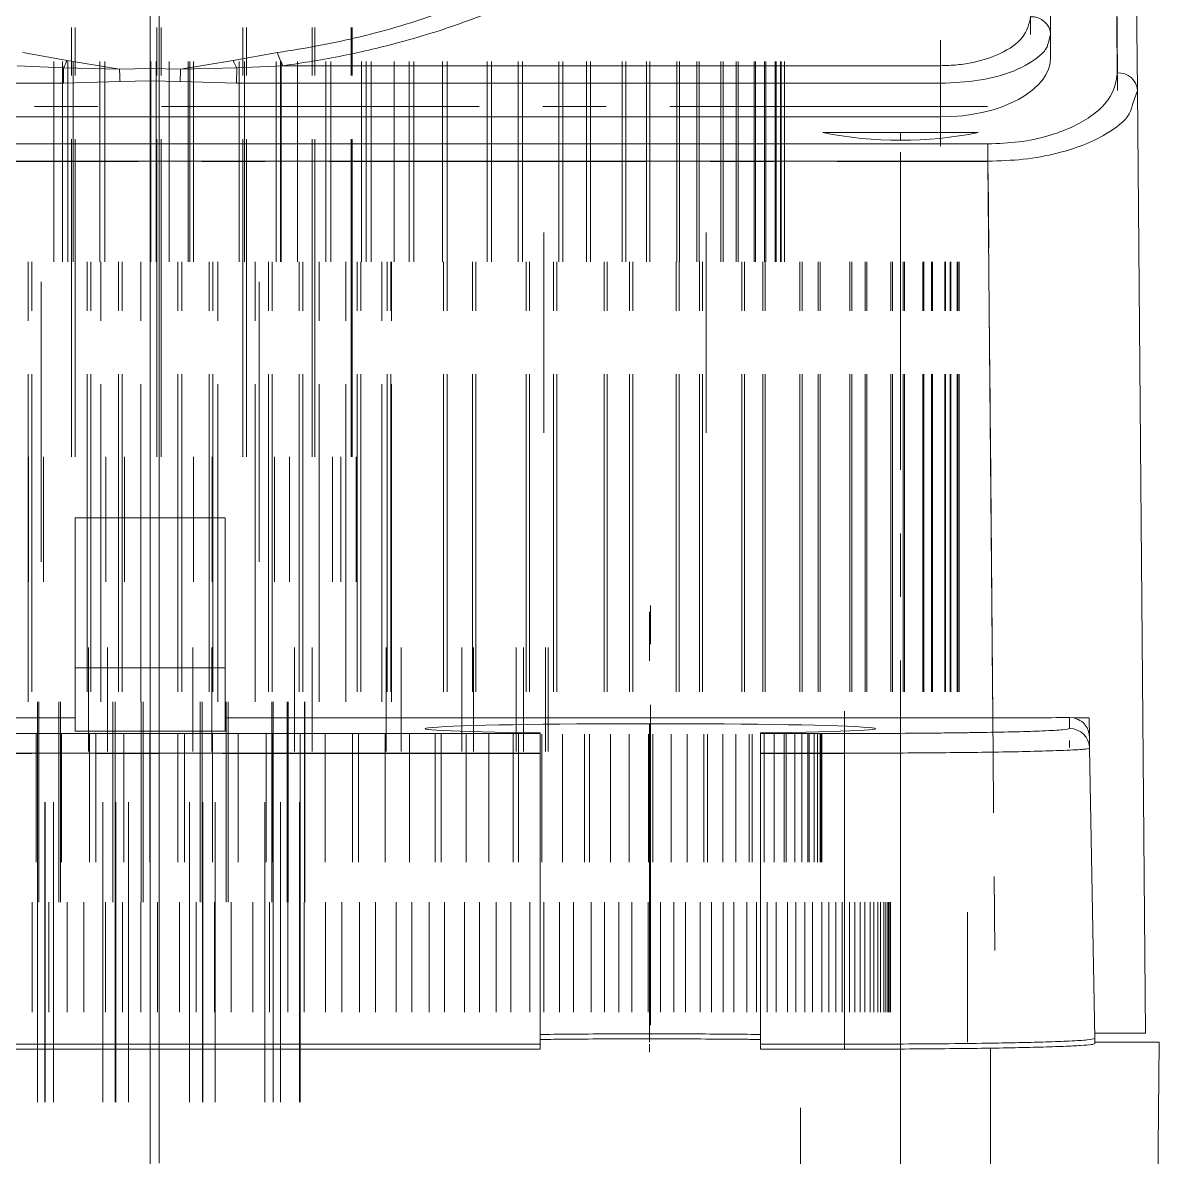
# Paper-space layout 'SW_Model_1' of a CAD drawing. Header units: millimetres. Extents: x 0 to 594, y 0 to 420.
# Drawn here: x 391.45 to 414.17, y 319.89 to 342.57 of the extents above; entities that cross this region are included whole.
import ezdxf

# ---------------------------------------------------------------- set-up
doc = ezdxf.new("R2010")
doc.units = ezdxf.units.MM
doc.linetypes.add('CENTER', pattern=[10.16, 6.35, -1.27, 1.27, -1.27])
doc.layers.add('SLD-0', color=179, linetype='Continuous')

psp = doc.layouts.new('SW_Model_1')

# ---------------------------------------------------------------- linework, layer by layer
at = {"layer": 'SLD-0', "color": 5, "linetype": 'CENTER', "lineweight": 15}
for p, q in [((393.996, 340.859), (393.996, 361.87)), ((393.996, 357.79), (393.996, 340.59)), ((393.996, 348.871), (393.996, 338.371)), ((411.596, 346.714), (411.596, 342.334)), ((413.331, 341.212), (413.289, 346.035)), ((413.299, 344.894), (413.326, 341.729)), ((393.996, 322.59), (393.996, 343.79)), ((394.175, 328.59), (394.175, 343.79)), ((393.996, 337.79), (393.996, 342.99)), ((392.425, 333.89), (392.425, 342.47)), ((392.501, 333.89), (392.501, 342.47)), ((394.133, 333.89), (394.133, 342.47)), ((394.175, 331.39), (394.175, 342.47)), ((394.175, 331.39), (394.175, 342.47)), ((394.175, 331.39), (394.175, 342.47)), ((394.175, 331.39), (394.175, 342.47)), ((394.175, 331.39), (394.175, 342.47)), ((394.175, 331.39), (394.175, 342.47)), ((394.175, 331.39), (394.175, 342.47)), ((394.175, 331.39), (394.175, 342.47)), ((394.175, 331.39), (394.175, 342.47)), ((394.175, 331.39), (394.175, 342.47)), ((394.175, 331.39), (394.175, 342.47)), ((394.175, 331.39), (394.175, 342.47)), ((394.175, 331.39), (394.175, 342.47)), ((394.175, 331.39), (394.175, 342.47)), ((394.175, 333.89), (394.175, 342.47)), ((394.175, 331.39), (394.175, 342.47)), ((394.175, 333.89), (394.175, 342.47)), ((394.175, 333.89), (394.175, 342.47)), ((394.175, 333.89), (394.175, 342.47)), ((394.175, 333.89), (394.175, 342.47)), ((394.175, 333.89), (394.175, 342.47)), ((394.175, 333.89), (394.175, 342.47)), ((394.175, 333.89), (394.175, 342.47)), ((394.175, 333.89), (394.175, 342.47)), ((394.175, 333.89), (394.175, 342.47)), ((394.175, 333.89), (394.175, 342.47)), ((394.175, 333.89), (394.175, 342.47)), ((394.175, 333.89), (394.175, 342.47)), ((394.175, 333.89), (394.175, 342.47)), ((394.217, 333.89), (394.217, 342.47)), ((395.85, 333.89), (395.85, 342.47)), ((395.926, 333.89), (395.926, 342.47)), ((397.235, 333.89), (397.235, 342.47)), ((397.287, 333.89), (397.287, 342.47)), ((398.013, 333.89), (398.013, 342.47)), ((398.032, 333.89), (398.032, 342.47)), ((393.996, 342.171), (393.996, 338.171)), ((409.796, 342.219), (409.796, 340.097)), ((392.072, 337.79), (392.072, 341.79)), ((392.248, 337.79), (392.248, 341.79)), ((392.351, 337.79), (392.351, 341.79)), ((392.458, 337.79), (392.458, 341.79)), ((392.99, 337.79), (392.99, 341.79)), ((393.094, 337.79), (393.094, 341.79)), ((393.996, 328.99), (393.996, 341.79)), ((393.996, 328.99), (393.996, 341.79)), ((393.996, 328.99), (393.996, 341.79)), ((393.996, 328.99), (393.996, 341.79)), ((393.996, 328.99), (393.996, 341.79)), ((393.996, 328.99), (393.996, 341.79)), ((393.996, 328.99), (393.996, 341.79)), ((393.996, 328.99), (393.996, 341.79)), ((393.996, 328.99), (393.996, 341.79)), ((393.996, 328.99), (393.996, 341.79)), ((393.996, 328.99), (393.996, 341.79)), ((393.996, 328.99), (393.996, 341.79)), ((393.996, 328.99), (393.996, 341.79)), ((393.996, 328.99), (393.996, 341.79)), ((393.996, 337.79), (393.996, 341.79)), ((393.996, 337.79), (393.996, 341.79)), ((393.996, 337.79), (393.996, 341.79)), ((393.996, 337.79), (393.996, 341.79)), ((393.996, 337.79), (393.996, 341.79)), ((393.996, 337.79), (393.996, 341.79)), ((393.996, 337.79), (393.996, 341.79)), ((393.996, 337.79), (393.996, 341.79)), ((393.996, 337.79), (393.996, 341.79)), ((393.996, 337.79), (393.996, 341.79)), ((393.996, 337.79), (393.996, 341.79)), ((393.996, 337.79), (393.996, 341.79)), ((393.996, 337.79), (393.996, 341.79)), ((393.996, 337.79), (393.996, 341.79)), ((393.996, 337.79), (393.996, 341.79)), ((393.996, 337.79), (393.996, 341.79)), ((393.996, 337.79), (393.996, 341.79)), ((393.996, 337.79), (393.996, 341.79)), ((393.996, 337.79), (393.996, 341.79)), ((393.996, 337.79), (393.996, 341.79)), ((393.996, 337.79), (393.996, 341.79)), ((393.996, 337.79), (393.996, 341.79)), ((393.996, 337.79), (393.996, 341.79)), ((393.996, 337.79), (393.996, 341.79)), ((393.996, 337.79), (393.996, 341.79)), ((393.996, 337.79), (393.996, 341.79)), ((393.996, 337.79), (393.996, 341.79)), ((393.996, 337.79), (393.996, 341.79)), ((393.996, 337.79), (393.996, 341.79)), ((393.996, 337.79), (393.996, 341.79)), ((393.996, 337.79), (393.996, 341.79)), ((393.996, 337.79), (393.996, 341.79)), ((393.996, 337.79), (393.996, 341.79)), ((393.996, 337.79), (393.996, 341.79)), ((393.996, 337.79), (393.996, 341.79)), ((393.996, 337.79), (393.996, 341.79)), ((393.996, 337.79), (393.996, 341.79)), ((393.996, 337.79), (393.996, 341.79)), ((393.996, 337.79), (393.996, 341.79)), ((393.996, 337.79), (393.996, 341.79)), ((393.996, 337.79), (393.996, 341.79)), ((393.996, 337.79), (393.996, 341.79)), ((393.996, 337.79), (393.996, 341.79)), ((393.996, 337.79), (393.996, 341.79)), ((393.996, 337.79), (393.996, 341.79)), ((393.996, 337.79), (393.996, 341.79)), ((393.996, 337.79), (393.996, 341.79)), ((393.996, 337.79), (393.996, 341.79)), ((393.996, 337.79), (393.996, 341.79)), ((393.996, 337.79), (393.996, 341.79)), ((393.996, 337.79), (393.996, 341.79)), ((393.996, 337.79), (393.996, 341.79)), ((393.996, 337.79), (393.996, 341.79)), ((393.996, 337.79), (393.996, 341.79)), ((393.996, 337.79), (393.996, 341.79)), ((393.996, 337.79), (393.996, 341.79)), ((393.996, 337.79), (393.996, 341.79)), ((393.996, 337.79), (393.996, 341.79)), ((393.996, 337.79), (393.996, 341.79)), ((393.996, 337.79), (393.996, 341.79)), ((393.996, 337.79), (393.996, 341.79)), ((393.996, 337.79), (393.996, 341.79)), ((393.996, 337.79), (393.996, 341.79)), ((393.996, 337.79), (393.996, 341.79)), ((393.996, 337.79), (393.996, 341.79)), ((393.996, 337.79), (393.996, 341.79)), ((393.996, 337.79), (393.996, 341.79)), ((393.996, 337.79), (393.996, 341.79)), ((393.996, 337.79), (393.996, 341.79)), ((393.996, 337.79), (393.996, 341.79)), ((393.996, 337.79), (393.996, 341.79)), ((393.996, 337.79), (393.996, 341.79)), ((393.996, 337.79), (393.996, 341.79)), ((393.996, 337.79), (393.996, 341.79)), ((393.996, 337.79), (393.996, 341.79)), ((393.996, 337.79), (393.996, 341.79)), ((393.996, 337.79), (393.996, 341.79)), ((393.996, 337.79), (393.996, 341.79)), ((393.996, 337.79), (393.996, 341.79)), ((393.996, 337.79), (393.996, 341.79)), ((393.996, 337.79), (393.996, 341.79)), ((393.996, 337.79), (393.996, 341.79)), ((393.996, 337.79), (393.996, 341.79)), ((393.996, 337.79), (393.996, 341.79)), ((393.996, 337.79), (393.996, 341.79)), ((393.996, 337.79), (393.996, 341.79)), ((393.996, 337.79), (393.996, 341.79)), ((393.996, 337.79), (393.996, 341.79)), ((393.996, 337.79), (393.996, 341.79)), ((393.996, 337.79), (393.996, 341.79)), ((393.996, 337.79), (393.996, 341.79)), ((393.996, 337.79), (393.996, 341.79)), ((393.996, 337.79), (393.996, 341.79)), ((393.996, 337.79), (393.996, 341.79)), ((393.996, 337.79), (393.996, 341.79)), ((393.996, 337.79), (393.996, 341.79)), ((393.996, 337.79), (393.996, 341.79)), ((393.996, 337.79), (393.996, 341.79)), ((393.996, 337.79), (393.996, 341.79)), ((393.996, 337.79), (393.996, 341.79)), ((393.996, 337.79), (393.996, 341.79)), ((393.996, 337.79), (393.996, 341.79)), ((393.996, 337.79), (393.996, 341.79)), ((394.014, 337.79), (394.014, 341.79)), ((394.118, 337.79), (394.118, 341.79)), ((394.38, 337.79), (394.38, 341.79)), ((394.76, 337.79), (394.76, 341.79)), ((394.79, 337.79), (394.79, 341.79)), ((394.864, 337.79), (394.864, 341.79)), ((395.779, 337.79), (395.779, 341.79)), ((395.882, 337.79), (395.882, 341.79)), ((396.515, 337.79), (396.515, 341.79)), ((396.6, 337.79), (396.6, 341.79)), ((396.617, 337.79), (396.617, 341.79)), ((396.94, 337.79), (396.94, 341.79)), ((397.51, 337.79), (397.51, 341.79)), ((397.61, 337.79), (397.61, 341.79)), ((398.221, 337.79), (398.221, 341.79)), ((398.223, 337.79), (398.223, 341.79)), ((398.318, 337.79), (398.318, 341.79)), ((398.415, 337.79), (398.415, 341.79)), ((398.878, 337.79), (398.878, 341.79)), ((399.172, 337.79), (399.172, 341.79)), ((399.267, 337.79), (399.267, 341.79)), ((399.844, 337.79), (399.844, 341.79)), ((399.936, 337.79), (399.936, 341.79)), ((400.734, 337.79), (400.734, 341.79)), ((400.821, 337.79), (400.821, 341.79)), ((401.354, 337.79), (401.354, 341.79)), ((401.439, 337.79), (401.439, 341.79)), ((402.164, 337.79), (402.164, 341.79)), ((402.243, 337.79), (402.243, 341.79)), ((402.721, 337.79), (402.721, 341.79)), ((402.796, 337.79), (402.796, 341.79)), ((403.435, 337.79), (403.435, 341.79)), ((403.505, 337.79), (403.505, 341.79)), ((403.918, 337.79), (403.918, 341.79)), ((403.982, 337.79), (403.982, 341.79)), ((404.523, 337.79), (404.523, 341.79)), ((404.581, 337.79), (404.581, 341.79)), ((404.921, 337.79), (404.921, 341.79)), ((404.974, 337.79), (404.974, 341.79)), ((405.406, 337.79), (405.406, 341.79)), ((405.451, 337.79), (405.451, 341.79)), ((405.712, 337.79), (405.712, 341.79)), ((405.752, 337.79), (405.752, 341.79)), ((406.067, 337.79), (406.067, 341.79)), ((406.098, 337.79), (406.098, 341.79)), ((406.275, 337.79), (406.275, 341.79)), ((406.301, 337.79), (406.301, 341.79)), ((406.492, 337.79), (406.492, 341.79)), ((406.51, 337.79), (406.51, 341.79)), ((406.599, 337.79), (406.599, 341.79)), ((406.611, 337.79), (406.611, 341.79)), ((406.675, 337.79), (406.675, 341.79)), ((406.678, 337.79), (406.678, 341.79)), ((409.796, 341.356), (395.726, 341.356)), ((410.734, 340.893), (377.259, 340.893)), ((393.996, 338.371), (393.996, 340.371)), ((393.996, 338.371), (393.996, 340.371)), ((393.996, 338.371), (393.996, 340.371)), ((393.996, 339.371), (393.996, 340.371)), ((393.996, 339.371), (393.996, 340.371)), ((408.996, 323.471), (408.996, 340.371)), ((408.996, 323.471), (408.996, 340.371)), ((408.996, 340.216), (408.996, 340.371)), ((408.996, 323.471), (408.996, 340.371)), ((408.996, 323.471), (408.996, 340.371)), ((377.249, 339.794), (410.743, 339.794)), ((410.847, 327.903), (410.745, 339.545)), ((393.996, 338.171), (393.996, 338.371)), ((401.863, 334.371), (401.863, 338.371)), ((405.111, 334.371), (405.111, 338.371)), ((391.558, 329.19), (391.558, 337.79)), ((391.561, 328.99), (391.561, 337.79)), ((391.632, 329.19), (391.632, 337.79)), ((392.74, 329.19), (392.74, 337.79)), ((392.815, 329.19), (392.815, 337.79)), ((393.01, 328.99), (393.01, 337.79)), ((393.364, 329.19), (393.364, 337.79)), ((393.439, 329.19), (393.439, 337.79)), ((393.809, 328.99), (393.809, 337.79)), ((393.996, 329.19), (393.996, 337.79)), ((393.996, 329.19), (393.996, 337.79)), ((393.996, 329.19), (393.996, 337.79)), ((393.996, 329.19), (393.996, 337.79)), ((393.996, 329.19), (393.996, 337.79)), ((393.996, 329.19), (393.996, 337.79)), ((393.996, 329.19), (393.996, 337.79)), ((393.996, 329.19), (393.996, 337.79)), ((393.996, 329.19), (393.996, 337.79)), ((393.996, 329.19), (393.996, 337.79)), ((393.996, 329.19), (393.996, 337.79)), ((393.996, 329.19), (393.996, 337.79)), ((393.996, 329.19), (393.996, 337.79)), ((393.996, 329.19), (393.996, 337.79)), ((393.996, 329.19), (393.996, 337.79)), ((393.996, 329.19), (393.996, 337.79)), ((393.996, 329.19), (393.996, 337.79)), ((393.996, 329.19), (393.996, 337.79)), ((393.996, 329.19), (393.996, 337.79)), ((393.996, 329.19), (393.996, 337.79)), ((393.996, 329.19), (393.996, 337.79)), ((393.996, 329.19), (393.996, 337.79)), ((393.996, 329.19), (393.996, 337.79)), ((393.996, 329.19), (393.996, 337.79)), ((393.996, 329.19), (393.996, 337.79)), ((393.996, 329.19), (393.996, 337.79)), ((393.996, 329.19), (393.996, 337.79)), ((393.996, 329.19), (393.996, 337.79)), ((393.996, 329.19), (393.996, 337.79)), ((393.996, 329.19), (393.996, 337.79)), ((393.996, 329.19), (393.996, 337.79)), ((393.996, 329.19), (393.996, 337.79)), ((393.996, 329.19), (393.996, 337.79)), ((393.996, 329.19), (393.996, 337.79)), ((393.996, 329.19), (393.996, 337.79)), ((393.996, 329.19), (393.996, 337.79)), ((393.996, 329.19), (393.996, 337.79)), ((393.996, 329.19), (393.996, 337.79)), ((393.996, 329.19), (393.996, 337.79)), ((393.996, 329.19), (393.996, 337.79)), ((393.996, 329.19), (393.996, 337.79)), ((393.996, 329.19), (393.996, 337.79)), ((393.996, 329.19), (393.996, 337.79)), ((393.996, 329.19), (393.996, 337.79)), ((393.996, 329.19), (393.996, 337.79)), ((393.996, 329.19), (393.996, 337.79)), ((393.996, 329.19), (393.996, 337.79)), ((393.996, 329.19), (393.996, 337.79)), ((393.996, 329.19), (393.996, 337.79)), ((393.996, 329.19), (393.996, 337.79)), ((393.996, 329.19), (393.996, 337.79)), ((393.996, 329.19), (393.996, 337.79)), ((393.996, 329.19), (393.996, 337.79)), ((393.996, 329.19), (393.996, 337.79)), ((393.996, 329.19), (393.996, 337.79)), ((393.996, 329.19), (393.996, 337.79)), ((393.996, 329.19), (393.996, 337.79)), ((393.996, 329.19), (393.996, 337.79)), ((393.996, 329.19), (393.996, 337.79)), ((393.996, 329.19), (393.996, 337.79)), ((393.996, 329.19), (393.996, 337.79)), ((393.996, 329.19), (393.996, 337.79)), ((393.996, 329.19), (393.996, 337.79)), ((393.996, 329.19), (393.996, 337.79)), ((393.996, 329.19), (393.996, 337.79)), ((393.996, 329.19), (393.996, 337.79)), ((393.996, 329.19), (393.996, 337.79)), ((393.996, 329.19), (393.996, 337.79)), ((393.996, 329.19), (393.996, 337.79)), ((393.996, 329.19), (393.996, 337.79)), ((393.996, 329.19), (393.996, 337.79)), ((393.996, 329.19), (393.996, 337.79)), ((393.996, 329.19), (393.996, 337.79)), ((393.996, 329.19), (393.996, 337.79)), ((393.996, 329.19), (393.996, 337.79)), ((393.996, 329.19), (393.996, 337.79)), ((393.996, 329.19), (393.996, 337.79)), ((393.996, 329.19), (393.996, 337.79)), ((393.996, 329.19), (393.996, 337.79)), ((393.996, 329.19), (393.996, 337.79)), ((393.996, 329.19), (393.996, 337.79)), ((393.996, 329.19), (393.996, 337.79)), ((393.996, 329.19), (393.996, 337.79)), ((393.996, 329.19), (393.996, 337.79)), ((393.996, 329.19), (393.996, 337.79)), ((393.996, 329.19), (393.996, 337.79)), ((393.996, 329.19), (393.996, 337.79)), ((393.996, 329.19), (393.996, 337.79)), ((393.996, 329.19), (393.996, 337.79)), ((393.996, 329.19), (393.996, 337.79)), ((393.996, 329.19), (393.996, 337.79)), ((393.996, 329.19), (393.996, 337.79)), ((393.996, 329.19), (393.996, 337.79)), ((393.996, 329.19), (393.996, 337.79)), ((393.996, 329.19), (393.996, 337.79)), ((393.996, 329.19), (393.996, 337.79)), ((393.996, 329.19), (393.996, 337.79)), ((393.996, 329.19), (393.996, 337.79)), ((393.996, 329.19), (393.996, 337.79)), ((393.996, 329.19), (393.996, 337.79)), ((393.996, 329.19), (393.996, 337.79)), ((393.996, 329.19), (393.996, 337.79)), ((393.996, 329.19), (393.996, 337.79)), ((393.996, 329.19), (393.996, 337.79)), ((393.996, 329.19), (393.996, 337.79)), ((393.996, 329.19), (393.996, 337.79)), ((393.996, 329.19), (393.996, 337.79)), ((393.996, 329.19), (393.996, 337.79)), ((393.996, 329.19), (393.996, 337.79)), ((393.996, 329.19), (393.996, 337.79)), ((393.996, 329.19), (393.996, 337.79)), ((393.996, 329.19), (393.996, 337.79)), ((393.996, 328.99), (393.996, 337.79)), ((393.996, 328.99), (393.996, 337.79)), ((393.996, 328.99), (393.996, 337.79)), ((393.996, 328.99), (393.996, 337.79)), ((393.996, 328.99), (393.996, 337.79)), ((393.996, 328.99), (393.996, 337.79)), ((393.996, 328.99), (393.996, 337.79)), ((393.996, 328.99), (393.996, 337.79)), ((393.996, 328.99), (393.996, 337.79)), ((393.996, 328.99), (393.996, 337.79)), ((393.996, 328.99), (393.996, 337.79)), ((393.996, 328.99), (393.996, 337.79)), ((393.996, 328.99), (393.996, 337.79)), ((394.553, 329.19), (394.553, 337.79)), ((394.629, 329.19), (394.629, 337.79)), ((395.177, 329.19), (395.177, 337.79)), ((395.253, 329.19), (395.253, 337.79)), ((395.347, 328.99), (395.347, 337.79)), ((396.099, 328.99), (396.099, 337.79)), ((396.36, 329.19), (396.36, 337.79)), ((396.435, 329.19), (396.435, 337.79)), ((396.977, 329.19), (396.977, 337.79)), ((397.051, 329.19), (397.051, 337.79)), ((397.375, 328.99), (397.375, 337.79)), ((397.908, 328.99), (397.908, 337.79)), ((398.137, 329.19), (398.137, 337.79)), ((398.21, 329.19), (398.21, 337.79)), ((398.628, 328.99), (398.628, 337.79)), ((398.738, 329.19), (398.738, 337.79)), ((398.81, 329.19), (398.81, 337.79)), ((398.821, 328.99), (398.821, 337.79)), ((399.862, 329.19), (399.862, 337.79)), ((399.933, 329.19), (399.933, 337.79)), ((400.44, 329.19), (400.44, 337.79)), ((400.51, 329.19), (400.51, 337.79)), ((401.513, 329.19), (401.513, 337.79)), ((401.58, 329.19), (401.58, 337.79)), ((402.061, 329.19), (402.061, 337.79)), ((402.127, 329.19), (402.127, 337.79)), ((403.07, 329.19), (403.07, 337.79)), ((403.133, 329.19), (403.133, 337.79)), ((403.581, 329.19), (403.581, 337.79)), ((403.642, 329.19), (403.642, 337.79)), ((404.513, 329.19), (404.513, 337.79)), ((404.57, 329.19), (404.57, 337.79)), ((404.98, 329.19), (404.98, 337.79)), ((405.035, 329.19), (405.035, 337.79)), ((405.823, 329.19), (405.823, 337.79)), ((405.874, 329.19), (405.874, 337.79)), ((406.241, 329.19), (406.241, 337.79)), ((406.29, 329.19), (406.29, 337.79)), ((406.985, 329.19), (406.985, 337.79)), ((407.03, 329.19), (407.03, 337.79)), ((407.347, 329.19), (407.347, 337.79)), ((407.39, 329.19), (407.39, 337.79)), ((407.983, 329.19), (407.983, 337.79)), ((408.021, 329.19), (408.021, 337.79)), ((408.286, 329.19), (408.286, 337.79)), ((408.322, 329.19), (408.322, 337.79)), ((408.805, 329.19), (408.805, 337.79)), ((408.835, 329.19), (408.835, 337.79)), ((409.046, 329.19), (409.046, 337.79)), ((409.073, 329.19), (409.073, 337.79)), ((409.441, 329.19), (409.441, 337.79)), ((409.464, 329.19), (409.464, 337.79)), ((409.616, 329.19), (409.616, 337.79)), ((409.635, 329.19), (409.635, 337.79)), ((409.883, 329.19), (409.883, 337.79)), ((409.897, 329.19), (409.897, 337.79)), ((409.989, 329.19), (409.989, 337.79)), ((410.001, 329.19), (410.001, 337.79)), ((410.125, 329.19), (410.125, 337.79)), ((410.131, 329.19), (410.131, 337.79)), ((410.162, 329.19), (410.162, 337.79)), ((410.165, 329.19), (410.165, 337.79)), ((391.817, 331.79), (391.817, 337.39)), ((396.175, 337.39), (396.175, 331.79)), ((410.779, 335.662), (410.881, 324.023)), ((393.996, 334.99), (393.996, 321.398)), ((391.568, 331.39), (391.568, 333.89)), ((391.867, 331.39), (391.867, 333.89)), ((393.111, 331.39), (393.111, 333.89)), ((393.485, 331.39), (393.485, 333.89)), ((394.175, 333.69), (394.175, 333.89)), ((394.175, 333.89), (394.175, 331.39)), ((394.175, 333.89), (394.175, 331.39)), ((394.175, 333.89), (394.175, 331.39)), ((394.175, 333.89), (394.175, 331.39)), ((394.175, 333.89), (394.175, 331.39)), ((394.175, 333.89), (394.175, 331.39)), ((394.175, 333.89), (394.175, 331.39)), ((394.175, 333.89), (394.175, 331.39)), ((394.175, 333.89), (394.175, 331.39)), ((394.175, 333.89), (394.175, 331.39)), ((394.175, 333.89), (394.175, 331.39)), ((394.175, 333.89), (394.175, 331.39)), ((394.175, 333.89), (394.175, 331.39)), ((394.175, 333.89), (394.175, 331.39)), ((394.866, 331.39), (394.866, 333.89)), ((395.239, 331.39), (395.239, 333.89)), ((396.483, 331.39), (396.483, 333.89)), ((396.783, 331.39), (396.783, 333.89)), ((397.644, 331.39), (397.644, 333.89)), ((397.81, 331.39), (397.81, 333.89)), ((398.117, 331.39), (398.117, 333.89)), ((394.175, 333.69), (394.175, 328.35)), ((393.996, 331.79), (393.996, 326.79)), ((394.175, 331.39), (394.175, 330.79)), ((394.175, 331.39), (394.175, 328.19)), ((394.175, 331.39), (394.175, 325.79)), ((393.996, 329.409), (393.996, 331.19)), ((393.996, 329.409), (393.996, 331.19)), ((393.996, 326.39), (393.996, 330.99)), ((393.996, 326.39), (393.996, 330.99)), ((394.175, 330.79), (394.175, 322.19)), ((394.175, 330.79), (394.175, 322.19)), ((394.175, 327.59), (394.175, 330.79)), ((403.975, 322.19), (403.975, 330.79)), ((403.996, 322.583), (403.996, 330.92)), ((403.996, 322.528), (403.996, 330.886)), ((392.763, 327.998), (392.763, 330.076)), ((393.142, 327.998), (393.142, 330.076)), ((393.996, 330.19), (393.996, 326.19)), ((393.996, 330.19), (393.996, 319.99)), ((394.85, 327.998), (394.85, 330.076)), ((395.23, 327.998), (395.23, 330.076)), ((396.88, 327.998), (396.88, 330.076)), ((397.234, 327.998), (397.234, 330.076)), ((398.713, 327.998), (398.713, 330.076)), ((399.017, 327.998), (399.017, 330.076)), ((400.225, 327.998), (400.225, 330.076)), ((400.458, 327.998), (400.458, 330.076)), ((401.312, 327.998), (401.312, 330.076)), ((401.458, 327.998), (401.458, 330.076)), ((401.901, 327.998), (401.901, 330.076)), ((401.95, 327.998), (401.95, 330.076)), ((393.996, 328.142), (393.996, 329.787)), ((393.996, 328.142), (393.996, 329.787)), ((393.996, 328.142), (393.996, 329.787)), ((393.996, 328.142), (393.996, 329.787)), ((393.996, 328.142), (393.996, 329.787)), ((393.996, 328.142), (393.996, 329.787)), ((393.996, 328.142), (393.996, 329.787)), ((393.996, 328.142), (393.996, 329.787)), ((393.996, 328.155), (393.996, 329.762)), ((393.996, 328.155), (393.996, 329.762)), ((393.996, 328.155), (393.996, 329.762)), ((393.996, 328.155), (393.996, 329.762)), ((393.996, 328.155), (393.996, 329.762)), ((393.996, 328.155), (393.996, 329.762)), ((393.996, 328.155), (393.996, 329.762)), ((393.996, 328.155), (393.996, 329.762)), ((393.996, 328.179), (393.996, 329.714)), ((393.996, 328.179), (393.996, 329.714)), ((393.996, 328.179), (393.996, 329.714)), ((393.996, 328.179), (393.996, 329.714)), ((393.996, 328.179), (393.996, 329.714)), ((393.996, 328.179), (393.996, 329.714)), ((393.996, 328.179), (393.996, 329.714)), ((393.996, 328.179), (393.996, 329.714)), ((393.996, 328.206), (393.996, 329.659)), ((393.996, 328.206), (393.996, 329.659)), ((393.996, 328.206), (393.996, 329.659)), ((393.996, 328.206), (393.996, 329.659)), ((393.996, 328.206), (393.996, 329.659)), ((393.996, 328.206), (393.996, 329.659)), ((393.996, 328.206), (393.996, 329.659)), ((393.996, 328.206), (393.996, 329.659)), ((393.996, 328.218), (393.996, 329.636)), ((393.996, 328.218), (393.996, 329.636)), ((393.996, 328.218), (393.996, 329.636)), ((393.996, 328.218), (393.996, 329.636)), ((393.996, 328.218), (393.996, 329.636)), ((393.996, 328.218), (393.996, 329.636)), ((393.996, 328.218), (393.996, 329.636)), ((393.996, 328.218), (393.996, 329.636)), ((393.996, 328.238), (393.996, 329.595)), ((393.996, 328.238), (393.996, 329.595)), ((393.996, 328.238), (393.996, 329.595)), ((393.996, 328.238), (393.996, 329.595)), ((393.996, 328.238), (393.996, 329.595)), ((393.996, 328.238), (393.996, 329.595)), ((393.996, 328.238), (393.996, 329.595)), ((393.996, 328.238), (393.996, 329.595)), ((393.996, 329.19), (393.996, 326.79)), ((391.744, 328.99), (391.744, 324.99)), ((391.774, 328.99), (391.774, 324.99)), ((392.172, 328.99), (392.172, 324.99)), ((392.206, 328.99), (392.206, 324.99)), ((393.255, 328.99), (393.255, 324.99)), ((393.296, 328.99), (393.296, 324.99)), ((393.817, 328.99), (393.817, 324.99)), ((393.86, 328.99), (393.86, 324.99)), ((393.996, 328.99), (393.996, 322.79)), ((393.996, 328.99), (393.996, 324.99)), ((393.996, 328.99), (393.996, 324.99)), ((393.996, 328.99), (393.996, 324.99)), ((393.996, 328.99), (393.996, 324.99)), ((393.996, 328.99), (393.996, 324.99)), ((393.996, 328.99), (393.996, 324.99)), ((393.996, 328.99), (393.996, 324.99)), ((393.996, 328.99), (393.996, 324.99)), ((393.996, 328.99), (393.996, 324.99)), ((393.996, 328.99), (393.996, 324.99)), ((393.996, 328.99), (393.996, 324.99)), ((393.996, 328.99), (393.996, 324.99)), ((393.996, 328.99), (393.996, 324.99)), ((393.996, 328.99), (393.996, 324.99)), ((393.996, 328.99), (393.996, 324.99)), ((393.996, 328.99), (393.996, 324.99)), ((393.996, 328.99), (393.996, 324.99)), ((393.996, 328.99), (393.996, 324.99)), ((393.996, 328.99), (393.996, 324.99)), ((393.996, 328.99), (393.996, 324.99)), ((393.996, 328.99), (393.996, 324.99)), ((393.996, 328.99), (393.996, 324.99)), ((395, 328.99), (395, 324.99)), ((395.04, 328.99), (395.04, 324.99)), ((395.519, 328.99), (395.519, 324.99)), ((395.556, 328.99), (395.556, 324.99)), ((396.427, 328.99), (396.427, 324.99)), ((396.453, 328.99), (396.453, 324.99)), ((396.738, 328.99), (396.738, 324.99)), ((396.757, 328.99), (396.757, 324.99)), ((397.082, 328.99), (397.082, 324.99)), ((397.086, 328.99), (397.086, 324.99)), ((407.874, 323.262), (407.874, 328.806)), ((407.874, 323.202), (407.874, 328.781)), ((391.717, 325.79), (391.717, 328.35)), ((392.227, 325.79), (392.227, 328.35)), ((392.784, 325.79), (392.784, 328.35)), ((392.914, 325.79), (392.914, 328.35)), ((393.474, 325.79), (393.474, 328.35)), ((393.991, 325.79), (393.991, 328.35)), ((394.175, 325.79), (394.175, 328.35)), ((394.175, 325.79), (394.175, 328.35)), ((394.175, 325.79), (394.175, 328.35)), ((394.175, 325.79), (394.175, 328.35)), ((394.175, 325.79), (394.175, 328.35)), ((394.175, 325.79), (394.175, 328.35)), ((394.175, 325.79), (394.175, 328.35)), ((394.175, 325.79), (394.175, 328.35)), ((394.175, 325.79), (394.175, 328.35)), ((394.175, 325.79), (394.175, 328.35)), ((394.175, 325.79), (394.175, 328.35)), ((394.175, 325.79), (394.175, 328.35)), ((394.175, 325.79), (394.175, 328.35)), ((394.175, 325.79), (394.175, 328.35)), ((394.175, 325.79), (394.175, 328.35)), ((394.175, 325.79), (394.175, 328.35)), ((394.175, 325.79), (394.175, 328.35)), ((394.175, 325.79), (394.175, 328.35)), ((394.175, 325.79), (394.175, 328.35)), ((394.175, 325.79), (394.175, 328.35)), ((394.175, 325.79), (394.175, 328.35)), ((394.175, 325.79), (394.175, 328.35)), ((394.175, 325.79), (394.175, 328.35)), ((394.175, 325.79), (394.175, 328.35)), ((394.175, 325.79), (394.175, 328.35)), ((394.175, 325.79), (394.175, 328.35)), ((394.175, 325.79), (394.175, 328.35)), ((394.175, 325.79), (394.175, 328.35)), ((394.175, 325.79), (394.175, 328.35)), ((394.175, 325.79), (394.175, 328.35)), ((394.175, 325.79), (394.175, 328.35)), ((394.175, 325.79), (394.175, 328.35)), ((394.175, 325.79), (394.175, 328.35)), ((394.175, 325.79), (394.175, 328.35)), ((394.175, 325.79), (394.175, 328.35)), ((394.175, 325.79), (394.175, 328.35)), ((394.175, 325.79), (394.175, 328.35)), ((394.175, 325.79), (394.175, 328.35)), ((394.175, 325.79), (394.175, 328.35)), ((394.175, 325.79), (394.175, 328.35)), ((394.175, 325.79), (394.175, 328.35)), ((394.175, 325.79), (394.175, 328.35)), ((394.175, 325.79), (394.175, 328.35)), ((394.175, 325.79), (394.175, 328.35)), ((394.175, 325.79), (394.175, 328.35)), ((394.175, 325.79), (394.175, 328.35)), ((394.175, 325.79), (394.175, 328.35)), ((394.175, 325.79), (394.175, 328.35)), ((394.175, 325.79), (394.175, 328.35)), ((394.175, 325.79), (394.175, 328.35)), ((394.175, 325.79), (394.175, 328.35)), ((394.175, 325.79), (394.175, 328.35)), ((394.175, 325.79), (394.175, 328.35)), ((394.175, 325.79), (394.175, 328.35)), ((394.175, 325.79), (394.175, 328.35)), ((394.175, 325.79), (394.175, 328.35)), ((394.175, 325.79), (394.175, 328.35)), ((394.175, 325.79), (394.175, 328.35)), ((394.175, 325.79), (394.175, 328.35)), ((394.175, 325.79), (394.175, 328.35)), ((394.175, 325.79), (394.175, 328.35)), ((394.175, 325.79), (394.175, 328.35)), ((394.175, 325.79), (394.175, 328.35)), ((394.175, 325.79), (394.175, 328.35)), ((394.175, 325.79), (394.175, 328.35)), ((394.175, 325.79), (394.175, 328.35)), ((394.175, 325.79), (394.175, 328.35)), ((394.175, 325.79), (394.175, 328.35)), ((394.175, 325.79), (394.175, 328.35)), ((394.175, 325.79), (394.175, 328.35)), ((394.175, 325.79), (394.175, 328.35)), ((394.175, 325.79), (394.175, 328.35)), ((394.175, 325.79), (394.175, 328.35)), ((394.175, 325.79), (394.175, 328.35)), ((394.175, 325.79), (394.175, 328.35)), ((394.175, 325.79), (394.175, 328.35)), ((394.175, 325.79), (394.175, 328.35)), ((394.175, 325.79), (394.175, 328.35)), ((394.175, 325.79), (394.175, 328.35)), ((394.175, 325.79), (394.175, 328.35)), ((394.175, 325.79), (394.175, 328.35)), ((394.175, 325.79), (394.175, 328.35)), ((394.175, 325.79), (394.175, 328.35)), ((394.175, 325.79), (394.175, 328.35)), ((394.175, 325.79), (394.175, 328.35)), ((394.175, 325.79), (394.175, 328.35)), ((394.175, 325.79), (394.175, 328.35)), ((394.175, 325.79), (394.175, 328.35)), ((394.175, 325.79), (394.175, 328.35)), ((394.175, 325.79), (394.175, 328.35)), ((394.175, 325.79), (394.175, 328.35)), ((394.175, 325.79), (394.175, 328.35)), ((394.175, 325.79), (394.175, 328.35)), ((394.175, 325.79), (394.175, 328.35)), ((394.553, 325.79), (394.553, 328.35)), ((394.683, 325.79), (394.683, 328.35)), ((395.244, 325.79), (395.244, 328.35)), ((395.759, 325.79), (395.759, 328.35)), ((396.315, 325.79), (396.315, 328.35)), ((396.443, 325.79), (396.443, 328.35)), ((396.994, 325.79), (396.994, 328.35)), ((397.498, 325.79), (397.498, 328.35)), ((398.039, 325.79), (398.039, 328.35)), ((398.163, 325.79), (398.163, 328.35)), ((398.695, 325.79), (398.695, 328.35)), ((399.178, 325.79), (399.178, 328.35)), ((399.693, 325.79), (399.693, 328.35)), ((399.812, 325.79), (399.812, 328.35)), ((400.315, 325.79), (400.315, 328.35)), ((400.769, 325.79), (400.769, 328.35)), ((401.25, 325.79), (401.25, 328.35)), ((401.36, 325.79), (401.36, 328.35)), ((401.825, 325.79), (401.825, 328.35)), ((402.242, 325.79), (402.242, 328.35)), ((402.68, 325.79), (402.68, 328.35)), ((402.779, 325.79), (402.779, 328.35)), ((403.198, 325.79), (403.198, 328.35)), ((403.571, 325.79), (403.571, 328.35)), ((403.958, 325.79), (403.958, 328.35)), ((404.046, 325.79), (404.046, 328.35)), ((404.411, 325.79), (404.411, 328.35)), ((404.732, 325.79), (404.732, 328.35)), ((405.062, 325.79), (405.062, 328.35)), ((405.136, 325.79), (405.136, 328.35)), ((405.441, 325.79), (405.441, 328.35)), ((405.705, 325.79), (405.705, 328.35)), ((405.971, 325.79), (405.971, 328.35)), ((406.03, 325.79), (406.03, 328.35)), ((406.27, 325.79), (406.27, 328.35)), ((406.472, 325.79), (406.472, 328.35)), ((406.67, 325.79), (406.67, 328.35)), ((406.713, 325.79), (406.713, 328.35)), ((406.883, 325.79), (406.883, 328.35)), ((407.02, 325.79), (407.02, 328.35)), ((407.146, 325.79), (407.146, 328.35)), ((407.172, 325.79), (407.172, 328.35)), ((407.27, 325.79), (407.27, 328.35)), ((407.339, 325.79), (407.339, 328.35)), ((407.391, 325.79), (407.391, 328.35)), ((407.4, 325.79), (407.4, 328.35)), ((407.422, 325.79), (407.422, 328.35)), ((412.372, 328.219), (412.374, 328.082)), ((412.372, 328.219), (412.374, 328.082)), ((401.796, 327.96), (386.196, 327.96)), ((401.796, 327.96), (386.196, 327.96)), ((393.996, 326.19), (393.996, 327.972)), ((393.996, 326.19), (393.996, 327.972)), ((407.874, 327.96), (406.196, 327.96)), ((407.874, 327.96), (406.196, 327.96)), ((393.996, 327.59), (393.996, 322.19)), ((393.996, 327.59), (393.996, 322.19)), ((394.175, 327.59), (394.175, 322.19)), ((391.747, 320.99), (391.747, 326.99)), ((391.892, 320.99), (391.892, 326.99)), ((391.898, 320.99), (391.898, 326.99)), ((392.063, 320.99), (392.063, 326.99)), ((393.053, 320.99), (393.053, 326.99)), ((393.299, 320.99), (393.299, 326.99)), ((393.309, 320.99), (393.309, 326.99)), ((393.564, 320.99), (393.564, 326.99)), ((394.175, 320.99), (394.175, 326.99)), ((394.175, 320.99), (394.175, 326.99)), ((394.175, 320.99), (394.175, 326.99)), ((394.175, 320.99), (394.175, 326.99)), ((394.175, 320.99), (394.175, 326.99)), ((394.175, 320.99), (394.175, 326.99)), ((394.175, 320.99), (394.175, 326.99)), ((394.175, 320.99), (394.175, 326.99)), ((394.175, 320.99), (394.175, 326.99)), ((394.175, 320.99), (394.175, 326.99)), ((394.175, 320.99), (394.175, 326.99)), ((394.175, 320.99), (394.175, 326.99)), ((394.175, 320.99), (394.175, 326.99)), ((394.175, 320.99), (394.175, 326.99)), ((394.175, 320.99), (394.175, 326.99)), ((394.175, 320.99), (394.175, 326.99)), ((394.175, 320.99), (394.175, 326.99)), ((394.175, 320.99), (394.175, 326.99)), ((394.175, 320.99), (394.175, 326.99)), ((394.175, 320.99), (394.175, 326.99)), ((394.175, 320.99), (394.175, 326.99)), ((394.787, 320.99), (394.787, 326.99)), ((395.042, 320.99), (395.042, 326.99)), ((395.051, 320.99), (395.051, 326.99)), ((395.298, 320.99), (395.298, 326.99)), ((396.288, 320.99), (396.288, 326.99)), ((396.453, 320.99), (396.453, 326.99)), ((396.459, 320.99), (396.459, 326.99)), ((396.604, 320.99), (396.604, 326.99)), ((396.982, 320.99), (396.982, 326.99)), ((396.994, 320.99), (396.994, 326.99)), ((393.996, 326.19), (393.996, 322.19)), ((393.996, 326.19), (393.996, 322.19)), ((391.642, 324.99), (391.642, 322.79)), ((391.972, 324.99), (391.972, 322.79)), ((392.34, 324.99), (392.34, 322.79)), ((392.673, 324.99), (392.673, 322.79)), ((393.108, 324.99), (393.108, 322.79)), ((393.442, 324.99), (393.442, 322.79)), ((393.813, 324.99), (393.813, 322.79)), ((393.996, 324.99), (393.996, 322.79)), ((393.996, 324.99), (393.996, 322.79)), ((393.996, 324.99), (393.996, 322.79)), ((393.996, 324.99), (393.996, 322.79)), ((393.996, 324.99), (393.996, 322.79)), ((393.996, 324.99), (393.996, 322.79)), ((393.996, 324.99), (393.996, 322.79)), ((393.996, 324.99), (393.996, 322.79)), ((393.996, 324.99), (393.996, 322.79)), ((393.996, 324.99), (393.996, 322.79)), ((393.996, 324.99), (393.996, 322.79)), ((393.996, 324.99), (393.996, 322.79)), ((393.996, 324.99), (393.996, 322.79)), ((393.996, 324.99), (393.996, 322.79)), ((393.996, 324.99), (393.996, 322.79)), ((393.996, 324.99), (393.996, 322.79)), ((393.996, 324.99), (393.996, 322.79)), ((393.996, 324.99), (393.996, 322.79)), ((393.996, 324.99), (393.996, 322.79)), ((393.996, 324.99), (393.996, 322.79)), ((393.996, 324.99), (393.996, 322.79)), ((393.996, 324.99), (393.996, 322.79)), ((393.996, 324.99), (393.996, 322.79)), ((393.996, 324.99), (393.996, 322.79)), ((393.996, 324.99), (393.996, 322.79)), ((393.996, 324.99), (393.996, 322.79)), ((393.996, 324.99), (393.996, 322.79)), ((393.996, 324.99), (393.996, 322.79)), ((393.996, 324.99), (393.996, 322.79)), ((393.996, 324.99), (393.996, 322.79)), ((393.996, 324.99), (393.996, 322.79)), ((393.996, 324.99), (393.996, 322.79)), ((393.996, 324.99), (393.996, 322.79)), ((393.996, 324.99), (393.996, 322.79)), ((393.996, 324.99), (393.996, 322.79)), ((393.996, 324.99), (393.996, 322.79)), ((393.996, 324.99), (393.996, 322.79)), ((393.996, 324.99), (393.996, 322.79)), ((393.996, 324.99), (393.996, 322.79)), ((393.996, 324.99), (393.996, 322.79)), ((393.996, 324.99), (393.996, 322.79)), ((393.996, 324.99), (393.996, 322.79)), ((393.996, 324.99), (393.996, 322.79)), ((393.996, 324.99), (393.996, 322.79)), ((393.996, 324.99), (393.996, 322.79)), ((393.996, 324.99), (393.996, 322.79)), ((393.996, 324.99), (393.996, 322.79)), ((393.996, 324.99), (393.996, 322.79)), ((393.996, 324.99), (393.996, 322.79)), ((393.996, 324.99), (393.996, 322.79)), ((393.996, 324.99), (393.996, 322.79)), ((393.996, 324.99), (393.996, 322.79)), ((393.996, 324.99), (393.996, 322.79)), ((393.996, 324.99), (393.996, 322.79)), ((393.996, 324.99), (393.996, 322.79)), ((393.996, 324.99), (393.996, 322.79)), ((393.996, 324.99), (393.996, 322.79)), ((393.996, 324.99), (393.996, 322.79)), ((393.996, 324.99), (393.996, 322.79)), ((393.996, 324.99), (393.996, 322.79)), ((393.996, 324.99), (393.996, 322.79)), ((393.996, 324.99), (393.996, 322.79)), ((393.996, 324.99), (393.996, 322.79)), ((393.996, 324.99), (393.996, 322.79)), ((393.996, 324.99), (393.996, 322.79)), ((393.996, 324.99), (393.996, 322.79)), ((393.996, 324.99), (393.996, 322.79)), ((393.996, 324.99), (393.996, 322.79)), ((393.996, 324.99), (393.996, 322.79)), ((393.996, 324.99), (393.996, 322.79)), ((393.996, 324.99), (393.996, 322.79)), ((393.996, 324.99), (393.996, 322.79)), ((393.996, 324.99), (393.996, 322.79)), ((393.996, 324.99), (393.996, 322.79)), ((393.996, 324.99), (393.996, 322.79)), ((393.996, 324.99), (393.996, 322.79)), ((393.996, 324.99), (393.996, 322.79)), ((393.996, 324.99), (393.996, 322.79)), ((393.996, 324.99), (393.996, 322.79)), ((393.996, 324.99), (393.996, 322.79)), ((393.996, 324.99), (393.996, 322.79)), ((393.996, 324.99), (393.996, 322.79)), ((393.996, 324.99), (393.996, 322.79)), ((393.996, 324.99), (393.996, 322.79)), ((393.996, 324.99), (393.996, 322.79)), ((393.996, 324.99), (393.996, 322.79)), ((393.996, 324.99), (393.996, 322.79)), ((393.996, 324.99), (393.996, 322.79)), ((393.996, 324.99), (393.996, 322.79)), ((393.996, 324.99), (393.996, 322.79)), ((393.996, 324.99), (393.996, 322.79)), ((393.996, 324.99), (393.996, 322.79)), ((393.996, 324.99), (393.996, 322.79)), ((393.996, 324.99), (393.996, 322.79)), ((393.996, 324.99), (393.996, 322.79)), ((393.996, 324.99), (393.996, 322.79)), ((393.996, 324.99), (393.996, 322.79)), ((393.996, 324.99), (393.996, 322.79)), ((393.996, 324.99), (393.996, 322.79)), ((393.996, 324.99), (393.996, 322.79)), ((393.996, 324.99), (393.996, 322.79)), ((393.996, 324.99), (393.996, 322.79)), ((393.996, 324.99), (393.996, 322.79)), ((393.996, 324.99), (393.996, 322.79)), ((393.996, 324.99), (393.996, 322.79)), ((393.996, 324.99), (393.996, 322.79)), ((393.996, 324.99), (393.996, 322.79)), ((393.996, 324.99), (393.996, 322.79)), ((393.996, 324.99), (393.996, 322.79)), ((393.996, 324.99), (393.996, 322.79)), ((393.996, 324.99), (393.996, 322.79)), ((393.996, 324.99), (393.996, 322.79)), ((393.996, 324.99), (393.996, 322.79)), ((393.996, 324.99), (393.996, 322.79)), ((393.996, 324.99), (393.996, 322.79)), ((393.996, 324.99), (393.996, 322.79)), ((393.996, 324.99), (393.996, 322.79)), ((393.996, 324.99), (393.996, 322.79)), ((393.996, 324.99), (393.996, 322.79)), ((393.996, 324.99), (393.996, 322.79)), ((393.996, 324.99), (393.996, 322.79)), ((393.996, 324.99), (393.996, 322.79)), ((393.996, 324.99), (393.996, 322.79)), ((393.996, 324.99), (393.996, 322.79)), ((393.996, 324.99), (393.996, 322.79)), ((393.996, 324.99), (393.996, 322.79)), ((394.147, 324.99), (394.147, 322.79)), ((394.175, 324.99), (394.175, 319.99)), ((394.583, 324.99), (394.583, 322.79)), ((394.917, 324.99), (394.917, 322.79)), ((395.287, 324.99), (395.287, 322.79)), ((395.62, 324.99), (395.62, 322.79)), ((396.053, 324.99), (396.053, 322.79)), ((396.383, 324.99), (396.383, 322.79)), ((396.749, 324.99), (396.749, 322.79)), ((397.076, 324.99), (397.076, 322.79)), ((397.502, 324.99), (397.502, 322.79)), ((397.826, 324.99), (397.826, 322.79)), ((398.183, 324.99), (398.183, 322.79)), ((398.502, 324.99), (398.502, 322.79)), ((398.916, 324.99), (398.916, 322.79)), ((399.23, 324.99), (399.23, 322.79)), ((399.576, 324.99), (399.576, 322.79)), ((399.884, 324.99), (399.884, 322.79)), ((400.282, 324.99), (400.282, 322.79)), ((400.583, 324.99), (400.583, 322.79)), ((400.913, 324.99), (400.913, 322.79)), ((401.206, 324.99), (401.206, 322.79)), ((401.585, 324.99), (401.585, 322.79)), ((401.869, 324.99), (401.869, 322.79)), ((402.181, 324.99), (402.181, 322.79)), ((402.457, 324.99), (402.457, 322.79)), ((402.812, 324.99), (402.812, 322.79)), ((403.078, 324.99), (403.078, 322.79)), ((403.368, 324.99), (403.368, 322.79)), ((403.624, 324.99), (403.624, 322.79)), ((403.952, 324.99), (403.952, 322.79)), ((404.197, 324.99), (404.197, 322.79)), ((404.462, 324.99), (404.462, 322.79)), ((404.696, 324.99), (404.696, 322.79)), ((404.993, 324.99), (404.993, 322.79)), ((405.214, 324.99), (405.214, 322.79)), ((405.452, 324.99), (405.452, 322.79)), ((405.661, 324.99), (405.661, 322.79)), ((405.924, 324.99), (405.924, 322.79)), ((406.119, 324.99), (406.119, 322.79)), ((406.328, 324.99), (406.328, 322.79)), ((406.51, 324.99), (406.51, 322.79)), ((406.738, 324.99), (406.738, 322.79)), ((406.904, 324.99), (406.904, 322.79)), ((407.082, 324.99), (407.082, 322.79)), ((407.235, 324.99), (407.235, 322.79)), ((407.424, 324.99), (407.424, 322.79)), ((407.561, 324.99), (407.561, 322.79)), ((407.705, 324.99), (407.705, 322.79)), ((407.828, 324.99), (407.828, 322.79)), ((407.977, 324.99), (407.977, 322.79)), ((408.083, 324.99), (408.083, 322.79)), ((408.192, 324.99), (408.192, 322.79)), ((408.283, 324.99), (408.283, 322.79)), ((408.391, 324.99), (408.391, 322.79)), ((408.465, 324.99), (408.465, 322.79)), ((408.539, 324.99), (408.539, 322.79)), ((408.597, 324.99), (408.597, 322.79)), ((408.662, 324.99), (408.662, 322.79)), ((408.703, 324.99), (408.703, 322.79)), ((408.74, 324.99), (408.74, 322.79)), ((408.765, 324.99), (408.765, 322.79)), ((408.787, 324.99), (408.787, 322.79)), ((408.795, 324.99), (408.795, 322.79)), ((393.996, 322.19), (393.996, 324.79)), ((393.996, 322.19), (393.996, 324.79)), ((393.996, 322.19), (393.996, 324.79)), ((408.996, 324.79), (408.996, 322.19)), ((408.996, 324.79), (408.996, 322.19)), ((408.996, 324.79), (408.996, 324.59)), ((408.996, 324.79), (408.996, 324.59)), ((410.336, 324.79), (410.336, 322.19)), ((410.336, 324.79), (410.336, 322.19)), ((393.996, 322.19), (393.996, 324.59)), ((393.996, 322.19), (393.996, 324.59)), ((393.996, 322.19), (393.996, 324.59)), ((408.996, 324.59), (408.996, 322.19)), ((408.996, 324.59), (408.996, 322.19)), ((410.336, 324.59), (410.336, 322.19)), ((410.336, 324.59), (410.336, 322.19)), ((393.996, 322.79), (393.996, 322.19)), ((393.996, 322.79), (393.996, 322.19)), ((394.175, 322.19), (394.175, 321.99)), ((403.975, 321.99), (403.975, 322.15)), ((408.996, 322.19), (408.996, 286.79)), ((408.996, 322.19), (408.996, 286.79)), ((393.996, 286.79), (393.996, 321.99)), ((393.996, 286.79), (393.996, 321.99)), ((393.996, 286.79), (393.996, 321.99)), ((393.996, 319.99), (393.996, 321.99)), ((394.175, 301.99), (394.175, 321.99)), ((394.175, 301.99), (394.175, 321.99)), ((406.996, 311.99), (406.996, 321.99)), ((406.996, 311.99), (406.996, 321.99)), ((408.996, 321.99), (408.996, 286.79)), ((408.996, 321.99), (408.996, 286.79))]:
    psp.add_line(p, q, dxfattribs=at)
at = {"layer": 'SLD-0', "color": 179, "linetype": 'Continuous', "lineweight": 15}
for p, q in [((411.996, 342.334), (411.996, 346.714)), ((413.289, 346.386), (413.331, 341.563)), ((413.689, 346.038), (413.731, 341.215)), ((411.996, 342.334), (411.944, 342.153)), ((411.996, 341.878), (411.996, 342.334)), ((391.451, 341.971), (392.337, 341.814)), ((395.655, 341.814), (396.542, 341.971)), ((392.266, 341.663), (391.34, 341.708)), ((393.386, 341.641), (392.266, 341.663)), ((392.337, 341.814), (393.386, 341.641)), ((393.386, 341.641), (393.996, 341.653)), ((393.996, 341.653), (394.607, 341.641)), ((394.607, 341.641), (395.655, 341.814)), ((395.727, 341.663), (394.607, 341.641)), ((395.727, 341.663), (395.726, 341.356)), ((396.652, 341.708), (395.727, 341.663)), ((409.796, 341.708), (396.652, 341.708)), ((409.796, 341.708), (409.796, 341.356)), ((394.598, 341.427), (394.596, 341.394)), ((394.599, 341.46), (394.598, 341.427)), ((394.6, 341.493), (394.599, 341.46)), ((394.602, 341.525), (394.6, 341.493)), ((394.603, 341.555), (394.602, 341.525)), ((394.604, 341.585), (394.603, 341.555)), ((394.606, 341.614), (394.604, 341.585)), ((394.607, 341.641), (394.606, 341.614)), ((378.196, 341.356), (392.266, 341.356)), ((392.266, 341.356), (393.396, 341.394)), ((393.396, 341.394), (393.996, 341.407)), ((393.996, 341.407), (394.596, 341.394)), ((394.596, 341.394), (395.726, 341.356)), ((395.726, 341.356), (409.796, 341.356)), ((409.796, 341.356), (409.796, 340.684)), ((413.731, 341.215), (413.639, 340.955)), ((413.731, 341.215), (413.895, 322.371)), ((378.196, 340.684), (409.796, 340.684)), ((410.546, 340.371), (407.446, 340.371)), ((410.743, 340.145), (377.249, 340.145)), ((410.743, 340.145), (410.743, 339.797)), ((410.743, 339.797), (377.249, 339.797)), ((410.743, 339.797), (410.84, 328.671)), ((392.496, 332.671), (395.496, 332.671)), ((392.496, 329.671), (392.496, 332.671)), ((395.496, 329.671), (395.496, 332.671)), ((392.496, 329.671), (395.496, 329.671)), ((392.496, 329.671), (392.496, 328.405)), ((395.496, 328.405), (395.496, 329.671)), ((377.152, 328.671), (392.496, 328.671)), ((395.496, 328.671), (410.84, 328.671)), ((412.375, 328.46), (412.371, 328.68)), ((412.462, 328.671), (412.371, 328.68)), ((412.462, 328.671), (412.764, 328.671)), ((412.764, 328.671), (412.773, 328.293)), ((386.196, 328.36), (401.796, 328.36)), ((395.496, 328.405), (392.496, 328.405)), ((401.796, 328.36), (401.796, 328.371)), ((401.796, 327.967), (401.796, 328.36)), ((406.196, 328.371), (406.196, 328.36)), ((406.196, 328.36), (407.874, 328.36)), ((406.196, 328.36), (406.196, 327.967)), ((407.874, 328.36), (407.874, 327.967)), ((412.771, 328.293), (412.775, 328.067)), ((412.775, 328.067), (412.876, 322.261)), ((401.796, 327.967), (386.196, 327.967)), ((401.796, 322.151), (401.796, 327.967)), ((407.874, 327.967), (406.196, 327.967)), ((406.196, 327.967), (406.196, 322.151)), ((407.874, 327.967), (407.874, 322.151)), ((412.874, 322.371), (413.895, 322.371)), ((401.796, 322.151), (386.196, 322.151)), ((401.796, 322.051), (401.796, 322.151)), ((406.196, 322.151), (407.874, 322.151)), ((406.196, 322.151), (406.196, 322.051)), ((407.874, 322.051), (407.874, 322.151)), ((412.876, 322.161), (412.876, 322.261)), ((412.877, 322.19), (412.876, 322.261)), ((414.167, 322.19), (412.877, 322.19)), ((414.167, 322.19), (413.796, 286.79)), ((401.796, 322.051), (386.196, 322.051)), ((407.874, 322.051), (406.196, 322.051))]:
    psp.add_line(p, q, dxfattribs=at)
at = {"layer": 'SLD-0', "color": 8, "linetype": 'Continuous', "lineweight": 15}
psp.add_line((410.796, 322.072), (410.796, 286.79), dxfattribs=at)
at = {"layer": 'SLD-0', "color": 179, "linetype": 'Continuous', "lineweight": 15}
for centre, radius, start, end in [((411.619, 342.308), 0.378, 3.9271, 93.4514), ((397.814, 342.35), 1.327, 196.5804, 208.9251), ((390.726, 342.485), 1.745, 331.9118, 337.3942), ((397.267, 342.485), 1.746, 202.6075, 208.0861), ((413.354, 341.186), 0.378, 4.3918, 93.551), ((412.375, 328.06), 0.4, 1.007, 90.007)]:
    psp.add_arc(centre, radius, start, end, dxfattribs=at)
for centre, major_axis, ratio, start_param, end_param in [((409.796, 341.878), (2.2, 0), 0.54285, 4.712389, 6.283185), ((408.996, 342.587), (4.367, 0), 0.54285, 4.349461, 5.075317), ((403.996, 328.457), (4.5, 0), 0.022039, 5.223205, 10.484759), ((410.84, 328.737), (3, 0), 0.022043, 4.712657, 5.247992)]:
    psp.add_ellipse(centre, major_axis=major_axis, ratio=ratio, start_param=start_param, end_param=end_param, dxfattribs=at)
for points, knots in [([(396.542, 341.971), (396.82, 342.014), (397.386, 342.102), (398.209, 342.283), (399.021, 342.502), (399.727, 342.735), (400.339, 342.971), (400.865, 343.201), (401.383, 343.455), (401.886, 343.733), (402.314, 343.999), (402.676, 344.249), (402.983, 344.48), (403.288, 344.731), (403.588, 345.002), (403.877, 345.292), (404.097, 345.539), (404.261, 345.74), (404.379, 345.893), (404.501, 346.063), (404.626, 346.25), (404.772, 346.489), (404.913, 346.751), (405.032, 347.007), (405.107, 347.192), (405.143, 347.291), (405.157, 347.328)], [0, 0, 0, 0, 0.059757, 0.1212, 0.184374, 0.249313, 0.295596, 0.343764, 0.393787, 0.445628, 0.499247, 0.535403, 0.573863, 0.61457, 0.657467, 0.70249, 0.749571, 0.77004, 0.792838, 0.817928, 0.845268, 0.874815, 0.921839, 0.95821, 0.9842, 1, 1, 1, 1]), ([(396.652, 341.708), (396.855, 341.737), (397.261, 341.796), (397.857, 341.906), (398.443, 342.034), (399.057, 342.19), (399.695, 342.378), (400.348, 342.601), (400.977, 342.849), (401.621, 343.138), (402.271, 343.473), (402.911, 343.857), (403.501, 344.269), (404.135, 344.784), (404.776, 345.426), (405.381, 346.214), (405.648, 346.776), (405.786, 347.065)], [0, 0, 0, 0, 0.04172, 0.083636, 0.125907, 0.168689, 0.220892, 0.27359, 0.327028, 0.381441, 0.448058, 0.515466, 0.584024, 0.654076, 0.761987, 0.877456, 1, 1, 1, 1]), ([(411.596, 342.685), (411.564, 342.543), (411.502, 342.273), (411.051, 341.952), (410.554, 341.786), (410.132, 341.718), (409.908, 341.711), (409.796, 341.708)], [0, 0, 0, 0, 0.2946648, 0.5600201, 0.7775694, 0.8889031, 1, 1, 1, 1]), ([(392.266, 341.663), (392.266, 341.643), (392.266, 341.603), (392.266, 341.527), (392.266, 341.444), (392.266, 341.386), (392.266, 341.356)], [0, 0, 0, 0, 0.249997, 0.500002, 0.749998, 1, 1, 1, 1]), ([(393.996, 341.653), (393.996, 341.616), (393.996, 341.541), (393.996, 341.452), (393.996, 341.407)], [0, 0, 0, 0, 0.500024, 1, 1, 1, 1]), ([(393.386, 341.641), (393.387, 341.603), (393.39, 341.528), (393.394, 341.439), (393.396, 341.394)], [0, 0, 0, 0, 0.499999, 1, 1, 1, 1]), ([(413.331, 341.563), (413.304, 341.405), (413.253, 341.096), (412.875, 340.727), (412.422, 340.467), (411.939, 340.292), (411.372, 340.168), (410.952, 340.153), (410.743, 340.145)], [0, 0, 0, 0, 0.227594, 0.442848, 0.579106, 0.712294, 0.857055, 1, 1, 1, 1]), ([(412.462, 328.671), (412.517, 328.652), (412.612, 328.618), (412.707, 328.512), (412.76, 328.404), (412.767, 328.328), (412.771, 328.293)], [0, 0, 0, 0, 0.351973, 0.610891, 0.817801, 1, 1, 1, 1]), ([(407.874, 328.36), (408.126, 328.361), (408.629, 328.361), (409.276, 328.365), (409.808, 328.37), (410.234, 328.375), (410.756, 328.383), (411.216, 328.392), (411.595, 328.403), (411.948, 328.416), (412.294, 328.435), (412.348, 328.451), (412.375, 328.46)], [0, 0, 0, 0, 0.10672, 0.213721, 0.282215, 0.350491, 0.419354, 0.551697, 0.617663, 0.684403, 0.840969, 1, 1, 1, 1]), ([(412.775, 328.067), (412.77, 328.062), (412.763, 328.055), (412.689, 328.049), (412.67, 328.048)], [0, 0, 0, 0, 0.740581, 1, 1, 1, 1]), ([(401.796, 322.345), (401.832, 322.345), (402.075, 322.348), (402.58, 322.353), (403.282, 322.357), (403.987, 322.358), (404.682, 322.357), (405.359, 322.353), (405.873, 322.349), (406.135, 322.345), (406.196, 322.345)], [0, 0, 0, 0, 0.028121, 0.189022, 0.346243, 0.499784, 0.647097, 0.798176, 0.953021, 1, 1, 1, 1]), ([(406.196, 322.244), (406.1, 322.246), (405.787, 322.25), (405.195, 322.254), (404.449, 322.257), (403.687, 322.258), (402.936, 322.255), (402.295, 322.251), (401.936, 322.246), (401.796, 322.244)], [0, 0, 0, 0, 0.073343, 0.23785, 0.402319, 0.566788, 0.731237, 0.895685, 1, 1, 1, 1]), ([(407.874, 322.151), (408.188, 322.151), (408.825, 322.152), (409.759, 322.158), (410.443, 322.166), (410.899, 322.173), (411.164, 322.178), (411.512, 322.185), (411.948, 322.196), (412.416, 322.214), (412.795, 322.236), (412.848, 322.252), (412.876, 322.261)], [0, 0, 0, 0, 0.119847, 0.243117, 0.369808, 0.412863, 0.456301, 0.500121, 0.59517, 0.710189, 0.845145, 1, 1, 1, 1]), ([(412.876, 322.161), (412.863, 322.155), (412.836, 322.143), (412.618, 322.125), (412.273, 322.107), (411.804, 322.092), (411.22, 322.078), (410.546, 322.067), (409.789, 322.059), (408.898, 322.052), (408.243, 322.051), (407.874, 322.051)], [0, 0, 0, 0, 0.105872, 0.214814, 0.320686, 0.429629, 0.53549, 0.644421, 0.750257, 0.859163, 1, 1, 1, 1])]:
    psp.add_open_spline(points, degree=3, knots=knots, dxfattribs=at)
at = {"layer": 'SLD-0', "color": 8, "linetype": 'Continuous', "lineweight": 15}
for points, knots in [([(411.944, 342.153), (411.939, 342.131), (411.92, 342.05), (411.736, 341.85), (411.324, 341.596), (410.592, 341.395), (410.056, 341.369), (409.796, 341.356)], [0, 0, 0, 0, 0.052283, 0.190387, 0.491697, 0.754462, 1, 1, 1, 1]), ([(413.639, 340.955), (413.622, 340.885), (413.567, 340.666), (413.195, 340.377), (412.674, 340.118), (412.113, 339.943), (411.464, 339.822), (410.981, 339.805), (410.743, 339.797)], [0, 0, 0, 0, 0.114071, 0.358115, 0.51816, 0.666785, 0.835684, 1, 1, 1, 1]), ([(412.67, 328.048), (412.643, 328.045), (412.539, 328.034), (412.169, 328.018), (411.562, 328.001), (410.894, 327.988), (410.192, 327.979), (409.442, 327.972), (408.663, 327.968), (408.135, 327.968), (407.874, 327.967)], [0, 0, 0, 0, 0.062308, 0.241202, 0.394056, 0.520816, 0.643986, 0.764907, 0.883578, 1, 1, 1, 1])]:
    psp.add_open_spline(points, degree=3, knots=knots, dxfattribs=at)

doc.saveas('drawing.dxf')
